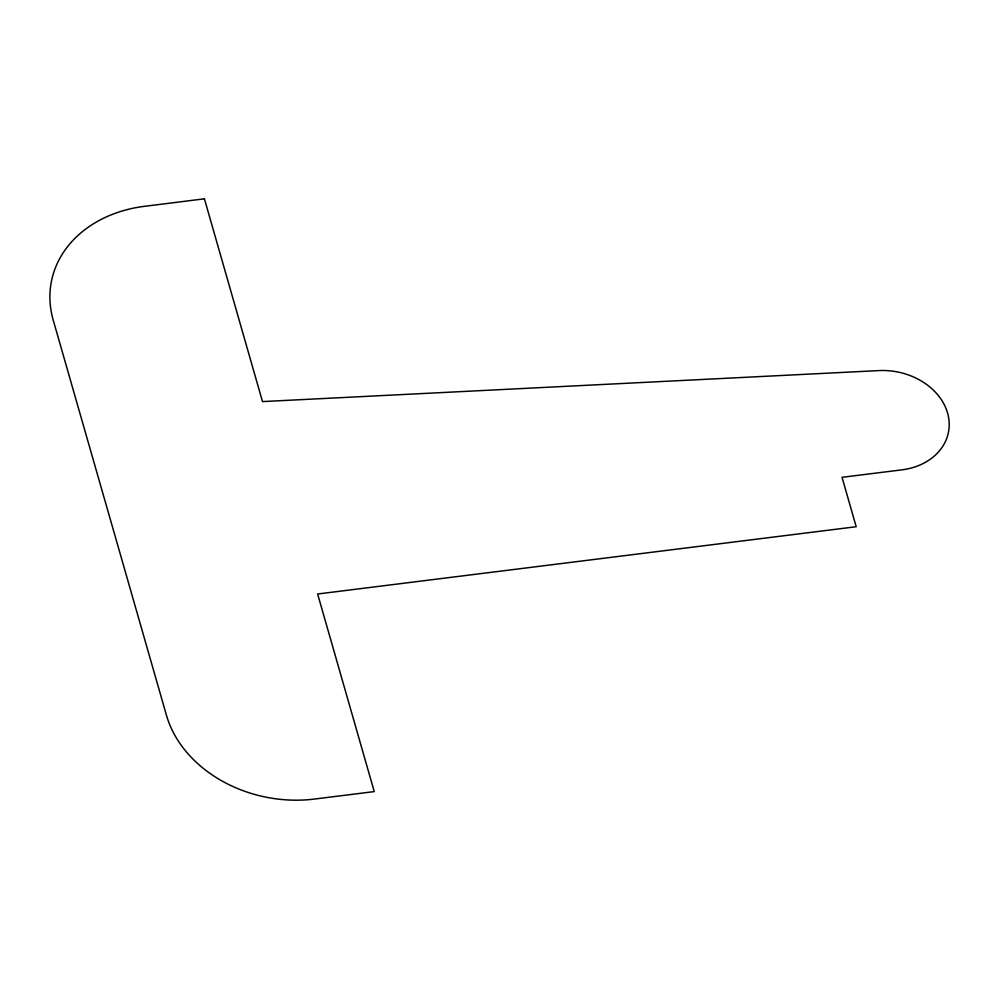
<?xml version="1.0" encoding="UTF-8"?>
<svg xmlns="http://www.w3.org/2000/svg" width="999" height="999" viewBox="0 0 999 999"><rect width="100%" height="100%" fill="white"/><g stroke="black" fill="none" stroke-linecap="round" stroke-linejoin="round"><path stroke-width="1.5" d="M204.408 198.826L144.568 206.306A123.751 98.963 10.7 0 0 53.197 320.042L166.433 715.222A123.751 98.963 10.7 0 0 314.41 799.063L374.25 791.595L317.632 594.005L856.193 526.723L842.032 477.322L901.872 469.855A61.876 49.475 10.7 0 0 948.213 415.559A61.876 49.475 10.7 0 0 879.882 370.542L262.5 401.586L204.408 198.826"/></g></svg>
